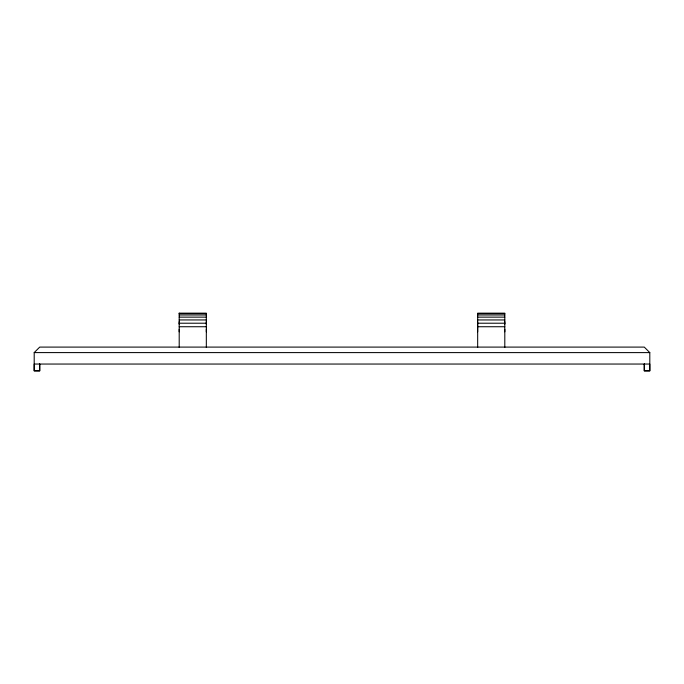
<?xml version="1.0" encoding="UTF-8"?>
<svg xmlns="http://www.w3.org/2000/svg" width="684" height="684" viewBox="0 0 684 684"><rect width="100%" height="100%" fill="white"/><g stroke="black" fill="none" stroke-linecap="round" stroke-linejoin="round"><path stroke-width="1.03" d="M179.199 347.421L179.199 313.161L206.329 313.161L206.329 347.421M477.671 347.421L477.671 313.169L504.801 313.169L504.801 347.421M34.2 352.593L39.715 347.096L644.285 347.096L649.8 352.611L649.8 370.839L644.285 370.839L644.285 364.05L644.285 370.822L649.8 370.822L649.8 364.042L34.2 364.05L34.2 370.822L39.715 370.839L39.715 364.042L39.715 370.839L34.2 370.822L34.2 352.593L649.8 352.611M206.329 313.623L179.199 313.623L179.199 313.161M477.671 313.631L504.801 313.631M179.199 314.982L206.329 314.982M477.671 314.982L504.801 314.982M179.199 317.137L206.329 317.137M477.671 317.137L504.801 317.137M179.199 319.941L206.329 319.95M477.671 319.95L504.801 319.95M179.199 323.216L206.329 323.216M477.671 323.216L504.801 323.216M179.199 326.73L206.329 326.73M477.671 326.73L504.801 326.73M504.801 321.642L504.801 324.19M504.801 329.278L504.801 331.817M477.671 321.642L477.671 331.817M206.329 321.642L206.329 324.19M206.329 329.278L206.329 331.817M179.199 321.642L179.199 324.19M179.199 329.278L179.199 331.817"/></g></svg>
